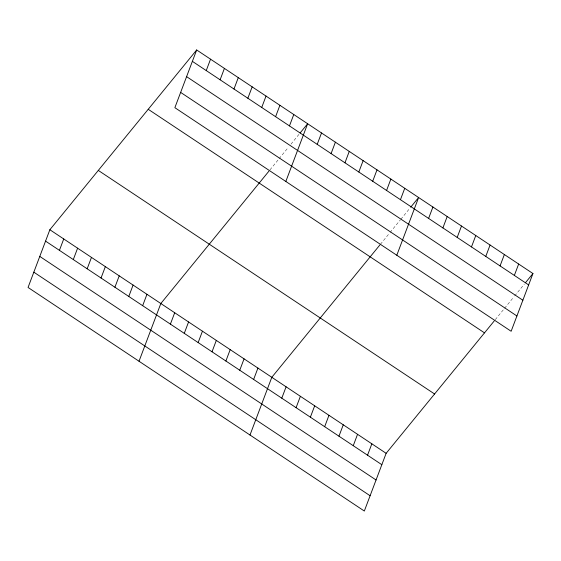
<?xml version="1.0" encoding="UTF-8"?>
<svg xmlns="http://www.w3.org/2000/svg" width="561" height="561" viewBox="0 0 561 561"><rect width="100%" height="100%" fill="white"/><g stroke="black" fill="none" stroke-linecap="round" stroke-linejoin="round"><path stroke-width="0.42" stroke-dasharray="2.81 2.1" d="M269.96 169.885L278.579 159.338M279.112 158.679L288.263 147.473M290.956 144.177L299.567 133.63M380.393 244.323L389.544 233.117M390.084 232.457L400.316 219.933M400.849 219.274L410.54 207.409M495.272 319.679L513.567 297.267M514.647 295.949L524.339 284.083"/><path stroke-width="0.84" d="M196.673 49.964L174.864 107.684L511.141 331.263L532.95 273.537L196.673 49.964L49.859 229.737L28.05 287.463L364.327 511.036L386.136 453.316L494.192 320.997M59.431 250.346L63.737 238.958M73.302 259.568L77.607 248.179M87.172 268.789L91.478 257.401M101.043 278.011L105.349 266.629M114.914 287.239L119.22 275.851M206.245 70.574L210.543 59.186M128.785 296.46L133.09 285.072M220.115 79.795L224.414 68.407M142.662 305.682L146.961 294.294M233.986 89.017L238.285 77.628M139.023 361.242L160.832 303.515L268.887 171.203M247.857 98.238L252.162 86.85M170.404 324.125L174.702 312.736M261.728 107.46L266.033 96.078M184.274 333.346L188.573 321.965M275.598 116.681L279.904 105.3M198.145 342.575L202.451 331.186M289.469 125.909L293.775 114.521M212.016 351.796L216.322 340.408M285.83 181.469L307.645 123.743L300.107 132.971M225.887 361.018L230.192 349.629M317.21 144.352L321.516 132.964M239.757 370.239L244.063 358.851M331.088 153.574L335.387 142.185M253.628 379.46L257.934 368.072M344.959 162.795L349.258 151.407M249.996 435.02L271.805 377.301L379.86 244.982M358.83 172.017L363.128 160.635M281.79 398.184L286.096 386.802M372.7 181.245L376.999 169.857M296.089 407.686L300.387 396.304M386.571 190.467L390.87 179.078M310.38 417.188L314.679 405.806M400.442 199.688L404.747 188.3M324.672 426.69L328.97 415.308M396.802 255.248L418.618 197.521L411.08 206.75M338.963 436.192L343.262 424.81M428.604 218.411L432.91 207.023M353.255 445.693L357.553 434.312M442.895 227.913L447.201 216.525M367.546 455.195L371.845 443.814M457.187 237.415L461.493 226.027M471.478 246.917L475.784 235.529M485.77 256.419L490.076 245.031M500.061 265.921L504.367 254.533M514.353 275.423L518.659 264.035M525.412 282.765L532.95 273.537M192.374 61.352L528.644 284.925M186.596 76.64L522.866 300.219M180.642 92.397L516.912 315.976M148.223 109.29L484.501 332.862M98.308 170.411L434.586 393.99M49.859 229.737L386.136 453.316M45.56 241.125L381.838 464.697M39.782 256.412L376.059 479.992M33.828 272.169L370.106 495.749"/></g></svg>
